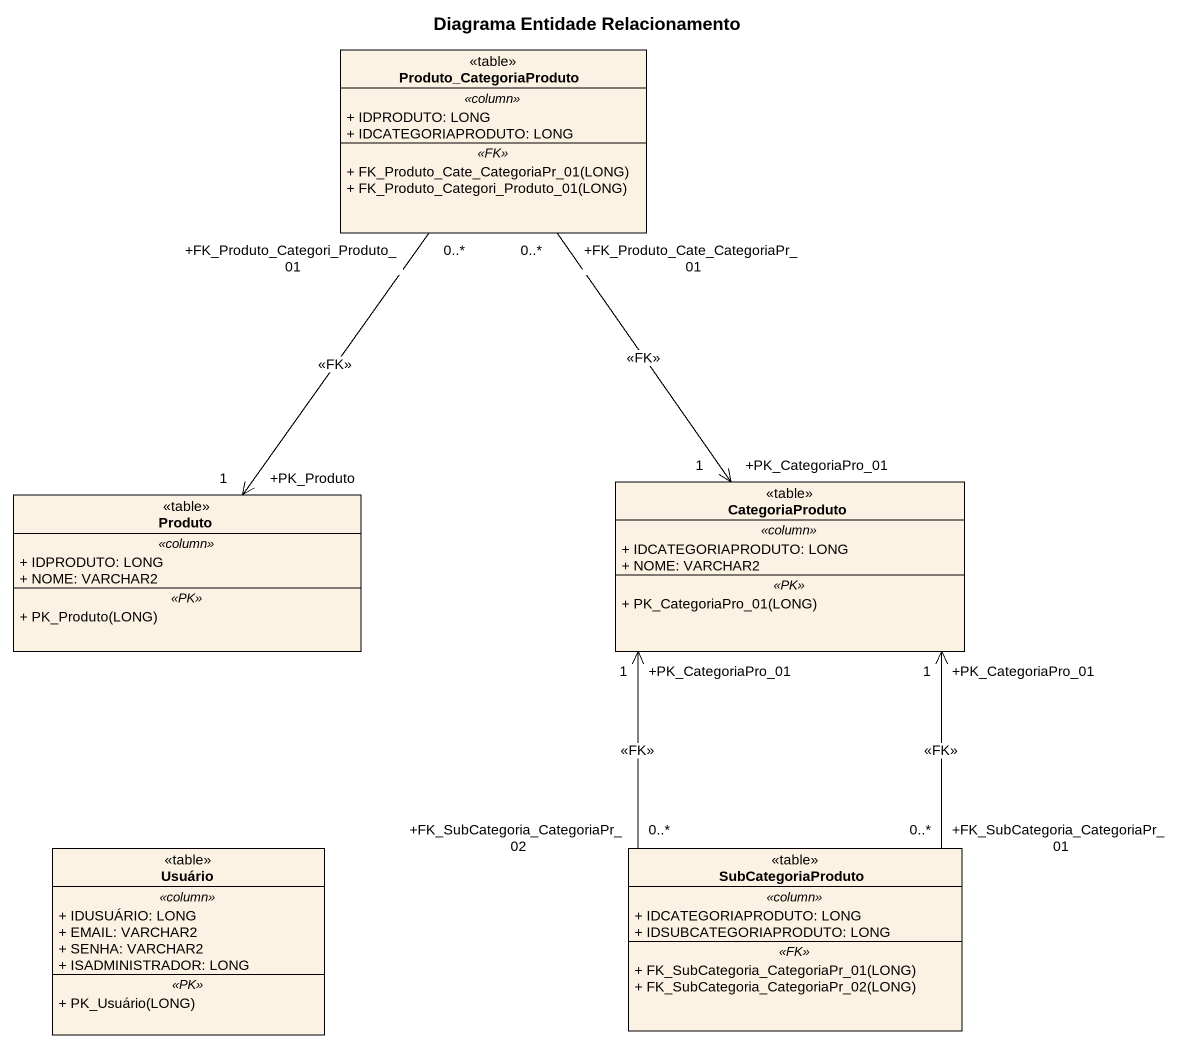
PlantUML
@startuml
title Diagrama Entidade Relacionamento
hide circle
hide empty members
skinparam classAttributeIconSize 0
class Produto_CategoriaProduto <<table>> {
  .. <<column>> ..
  + IDPRODUTO: LONG
  + IDCATEGORIAPRODUTO: LONG
  .. <<FK>> ..
  + FK_Produto_Cate_CategoriaPr_01(LONG)
  + FK_Produto_Categori_Produto_01(LONG)
}
class Produto <<table>> {
  .. <<column>> ..
  + IDPRODUTO: LONG
  + NOME: VARCHAR2
  .. <<PK>> ..
  + PK_Produto(LONG)
}
class CategoriaProduto <<table>> {
  .. <<column>> ..
  + IDCATEGORIAPRODUTO: LONG
  + NOME: VARCHAR2
  .. <<PK>> ..
  + PK_CategoriaPro_01(LONG)
}
class Usuário <<table>> {
  .. <<column>> ..
  + IDUSUÁRIO: LONG
  + EMAIL: VARCHAR2
  + SENHA: VARCHAR2
  + ISADMINISTRADOR: LONG
  .. <<PK>> ..
  + PK_Usuário(LONG)
}
class SubCategoriaProduto <<table>> {
  .. <<column>> ..
  + IDCATEGORIAPRODUTO: LONG
  + IDSUBCATEGORIAPRODUTO: LONG
  .. <<FK>> ..
  + FK_SubCategoria_CategoriaPr_01(LONG)
  + FK_SubCategoria_CategoriaPr_02(LONG)
}
Produto_CategoriaProduto "+FK_Produto_Categori_Produto_01\n0..*" --> "+PK_Produto\n1" Produto : <<FK>>
Produto_CategoriaProduto "+FK_Produto_Cate_CategoriaPr_01\n0..*" --> "+PK_CategoriaPro_01\n1" CategoriaProduto : <<FK>>
SubCategoriaProduto "+FK_SubCategoria_CategoriaPr_01\n0..*" -up-> "+PK_CategoriaPro_01\n1" CategoriaProduto : <<FK>>
SubCategoriaProduto "+FK_SubCategoria_CategoriaPr_02\n0..*" -up-> "+PK_CategoriaPro_01\n1" CategoriaProduto : <<FK>>
@enduml
